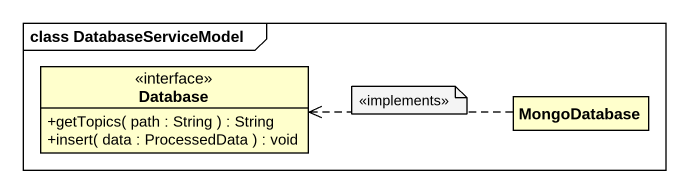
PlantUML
@startuml
mainframe class DatabaseServiceModel
hide circle
hide empty members
skinparam classAttributeIconSize 0
interface "Database" as Database_ {
  +getTopics( path : String ) : String
  +insert( data : ProcessedData ) : void
}
class MongoDatabase
MongoDatabase .left.> Database_
note as N1
  <<implements>>
end note
@enduml
